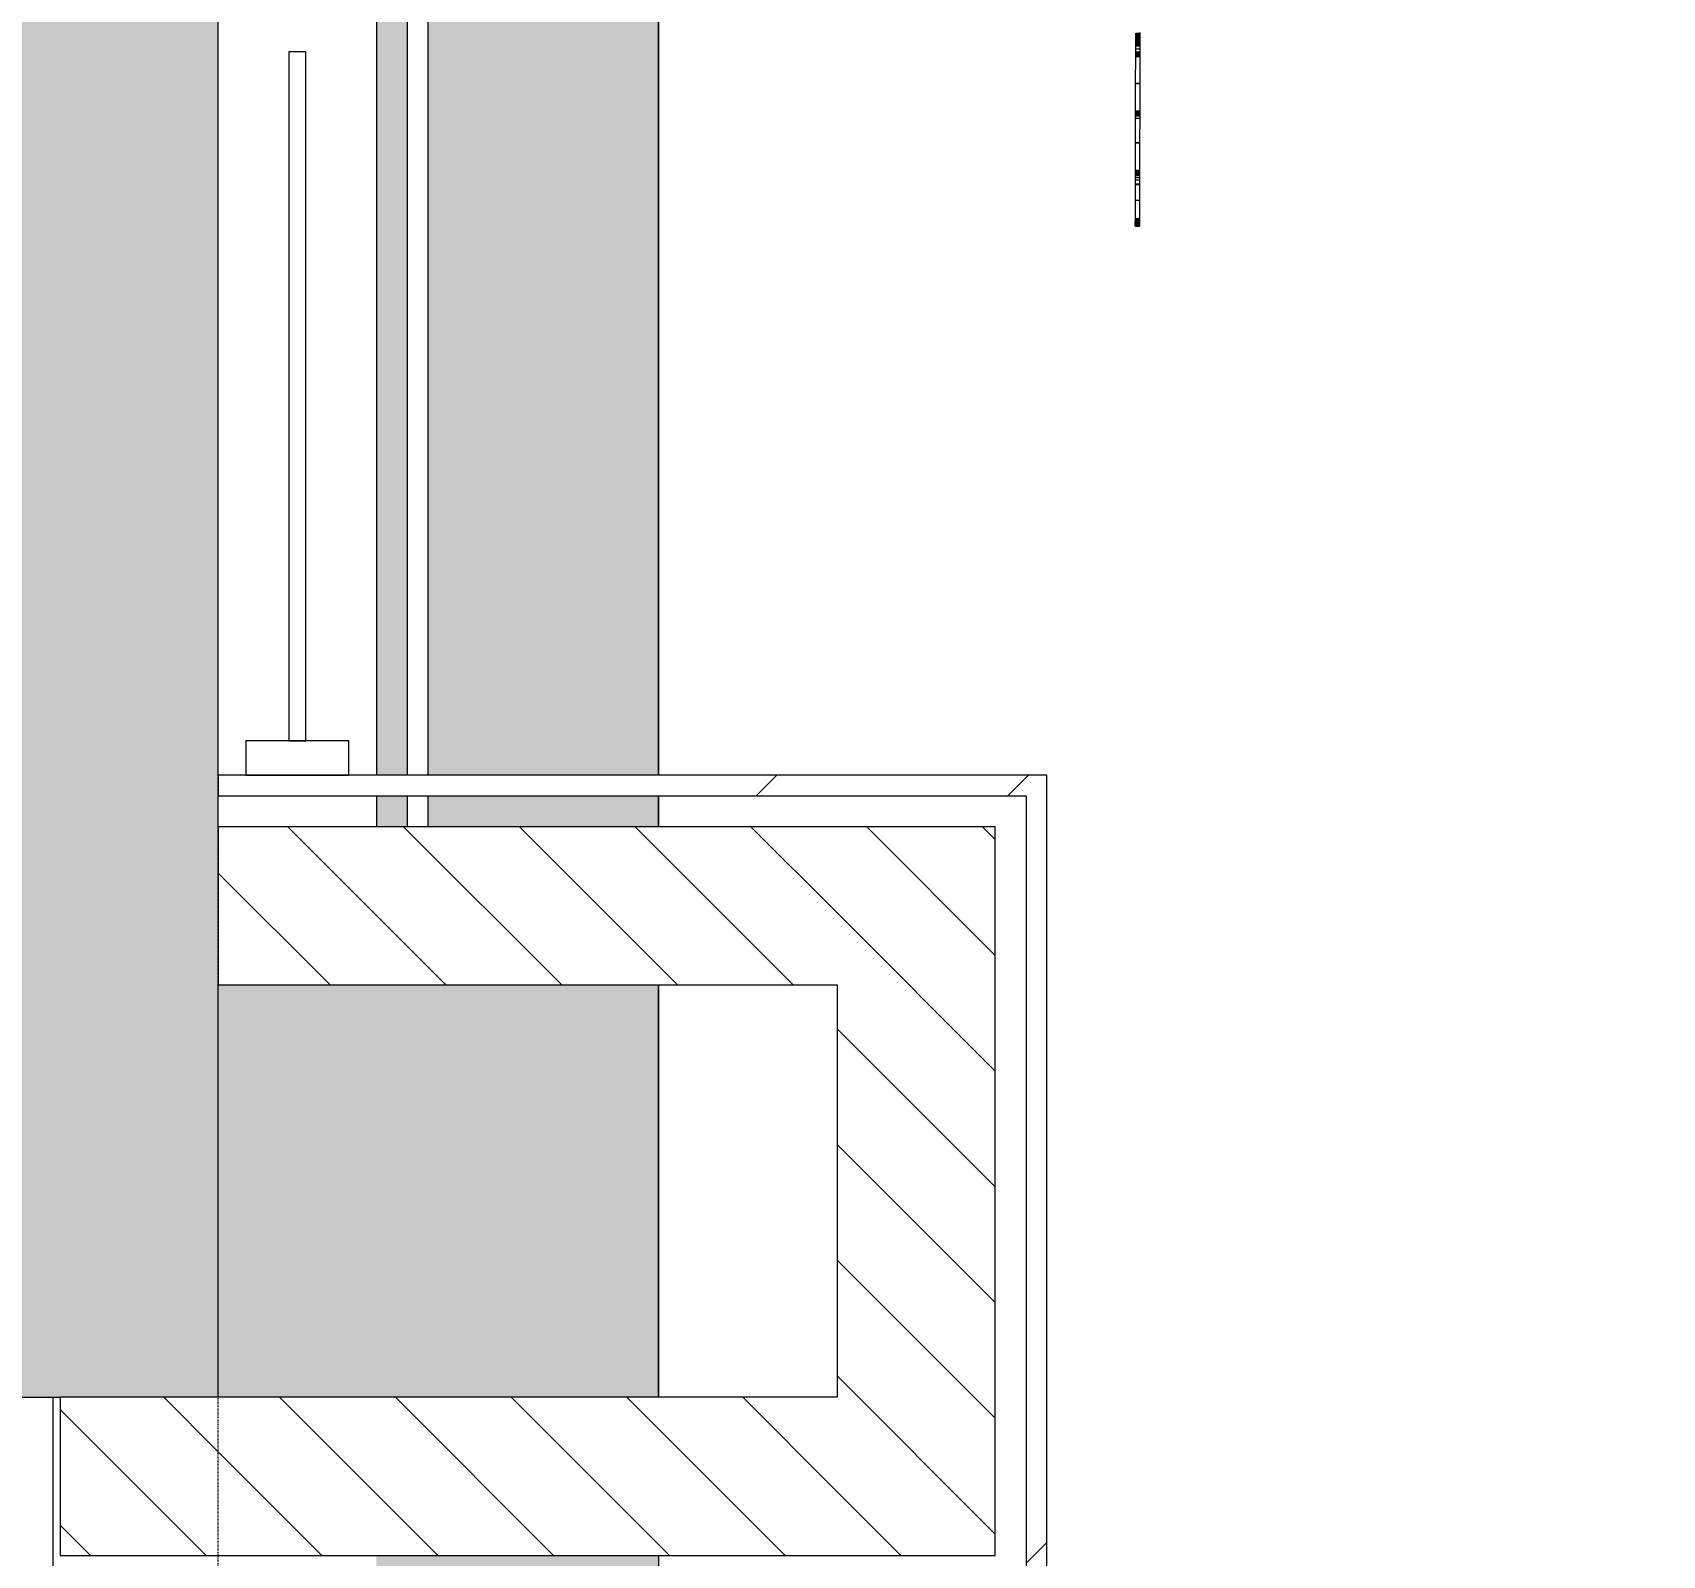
# Model space of a CAD drawing. Header units: millimetres. Extents: x -106145 to 154907, y -84585 to 152038.
# Drawn here: x 57119 to 59489, y 81205 to 83420 of the extents above; entities that cross this region are included whole.
import ezdxf

# ---------------------------------------------------------------- set-up
doc = ezdxf.new("R2010")
doc.units = ezdxf.units.MM
doc.linetypes.add('Cut Out Line _2_', pattern=[2, 1, -1])
for name, color, linetype, lineweight in [('A-ANNO-DIMS', 211, 'Continuous', 9), ('A-ANNO-DIMS-300', 211, 'Continuous', 9), ('A-DETL', 90, 'Continuous', 5), ('A-FLOR', 192, 'Continuous', 5), ('A-FLOR-PATT', 8, 'Continuous', 5), ('A-GENM', 13, 'Continuous', 5), ('A-GLAZ-CURT', 52, 'Continuous', 5), ('A-GLAZ-CWMG', 51, 'Continuous', 5), ('A-WALL', 113, 'Continuous', 5), ('A-WALL-PATT', 111, 'Continuous', 5)]:
    doc.layers.add(name, color=color, linetype=linetype, lineweight=lineweight)
doc.styles.add('RomanS', font='romans__.ttf', dxfattribs={"width": 0.8, "height": 1200})
doc.dimstyles.new('Diagonal_-_4_mm_RomanS', dxfattribs={"dimscale": 304.8, "dimtxt": 1219.023462, "dimasz": 1.476378, "dimexe": 0.984252, "dimexo": 0.0625, "dimgap": 0.19685, "dimtad": 1, "dimdec": 0, "dimzin": 0, "dimdsep": 46, "dimtxsty": 'RomanS', "dimblk1": 'OBLIQUE', "dimblk2": 'OBLIQUE', "dimsah": 1, "dimcen": 0.09, "dimdle": 2.362205, "dimazin": 0, "dimtfac": 1, "dimtdec": 4, "dimtix": 1, "dimtmove": 0, "dimatfit": 3, "dimfxl": 2.362205, "dimfxlon": 1, "dimtvp": 1, "dimtolj": 1, "dimtzin": 0, "dimarcsym": 2})
pattern_1 = [(315, (0, 0), (84.18955, 84.18955), [])]
pattern_2 = [(45, (0, 0), (-754.342, 754.342), []), (45, (0, 1143), (-754.342, 754.342), [])]

# ---------------------------------------------------------------- blocks, each defined once
blk = doc.blocks.new('Rectangular Mullion - 50 x 150mm-10192813-Site Plan')
at = {"layer": 'A-GLAZ-CWMG', "color": 53, "lineweight": 18}
for p, q in [((0, 75), (-50, 75)), ((-50, 75), (-50, -75)), ((0, -75), (0, 75)), ((-50, -75), (0, -75))]:
    blk.add_line(p, q, dxfattribs=at)
blk = doc.blocks.new('System Panel - Glazed-11367268-Site Plan')
at = {"layer": 'A-GLAZ-CURT', "color": 133, "lineweight": 9}
for p, q in [((501.25, 12.5), (-501.25, 12.5)), ((-501.25, 12.5), (-501.25, -12.5)), ((501.25, -12.5), (501.25, 12.5)), ((-501.25, -12.5), (501.25, -12.5))]:
    blk.add_line(p, q, dxfattribs=at)
blk = doc.blocks.new('MM-HOSPITAL A _ B BLOCK-2022_11_05_CENTRAL_rvt-1-Site Plan')
at = {"layer": 'A-WALL-PATT'}
for points in [[(57388.7, 81735.1), (57388.7, 89435.1), (57088.7, 89435.1), (57088.7, 81735.1)], [(57158.7, 81435.1), (57388.7, 81435.1), (57388.7, 81735.1), (51958.7, 81735.1), (51958.7, 81435.1), (55467.4, 81435.1)]]:
    blk.add_hatch(color=254, dxfattribs=at).paths.add_polyline_path(points, flags=0)
h = blk.add_hatch(dxfattribs=at)
h.set_pattern_fill('FP_20', color=41, style=0, pattern_type=2)
h.set_pattern_definition(pattern_2)
h.paths.add_polyline_path([(57567.8, 82310), (58563.7, 82310), (58563.7, 82340), (57388.7, 82340), (57388.7, 82310)], flags=0)
h = blk.add_hatch(dxfattribs=at)
h.set_pattern_fill('FP_20', color=41, style=0, pattern_type=2)
h.set_pattern_definition(pattern_2)
h.paths.add_polyline_path([(58563.7, 81130), (58593.7, 81130), (58593.7, 82340), (58563.7, 82340), (58563.7, 81970.5)], flags=0)
h = blk.add_hatch(dxfattribs=at)
h.set_pattern_fill('FP_19', color=90, style=0, pattern_type=2)
h.set_pattern_definition(pattern_1)
h.paths.add_polyline_path([(57388.7, 82035), (58288.7, 82035), (58288.7, 82265), (57388.7, 82265)], flags=0)
h = blk.add_hatch(dxfattribs=at)
h.set_pattern_fill('FP_19', color=90, style=0, pattern_type=2)
h.set_pattern_definition(pattern_1)
h.paths.add_polyline_path([(58288.7, 81205), (58518.7, 81205), (58518.7, 82265), (58288.7, 82265), (58288.7, 81435)], flags=0)
h = blk.add_hatch(dxfattribs=at)
h.set_pattern_fill('FP_19', color=90, style=0, pattern_type=2)
h.set_pattern_definition(pattern_1)
h.paths.add_polyline_path([(57388.7, 81205), (57388.7, 81435.1), (57158.7, 81435.1), (57158.7, 81205)], flags=0)
h = blk.add_hatch(dxfattribs=at)
h.set_pattern_fill('FP_19', color=90, style=0, pattern_type=2)
h.set_pattern_definition(pattern_1)
h.paths.add_polyline_path([(57388.7, 81205), (58288.7, 81205), (58288.7, 81435), (57388.7, 81435)], flags=0)
at = {"layer": 'A-FLOR', "color": 41}
blk.add_line((57148.7, 78435.1), (57148.7, 81435), dxfattribs=at)
at = {"layer": 'A-WALL', "color": 61, "lineweight": 18}
for p, q in [((57388.7, 82340), (57388.7, 88830)), ((57388.7, 82265), (57388.7, 82310)), ((57388.7, 81735.1), (57388.7, 82035)), ((57388.7, 81435.1), (57388.7, 81735.1)), ((51958.7, 81435.1), (57158.7, 81435.1)), ((57158.7, 81435.1), (57158.7, 81205)), ((57158.7, 81205), (57388.7, 81205))]:
    blk.add_line(p, q, dxfattribs=at)
at = {"layer": 'A-WALL', "color": 253}
for p, q in [((57618.7, 88830), (57618.7, 82340)), ((57663.7, 82340), (57663.7, 88830)), ((57693.7, 88830), (57693.7, 82340)), ((57618.7, 82310), (57618.7, 82265)), ((57663.7, 82265), (57663.7, 82310)), ((57693.7, 82310), (57693.7, 82265))]:
    blk.add_line(p, q, dxfattribs=at)
at = {"layer": 'A-WALL', "color": 53, "lineweight": 18}
for p, q in [((58563.7, 82340), (57388.7, 82340)), ((58593.7, 82340), (58563.7, 82340)), ((58593.7, 81130), (58593.7, 82340)), ((57388.7, 82310), (58563.7, 82310)), ((58563.7, 82310), (58563.7, 81130)), ((58288.7, 82265), (57388.7, 82265)), ((58518.7, 82265), (58288.7, 82265)), ((58518.7, 81205), (58518.7, 82265)), ((57388.7, 82035), (58288.7, 82035)), ((58288.7, 82035), (58288.7, 81435)), ((58288.7, 81435), (57388.7, 81435)), ((57388.7, 81205), (58288.7, 81205)), ((58288.7, 81205), (58518.7, 81205))]:
    blk.add_line(p, q, dxfattribs=at)
at = {"layer": 'A-WALL', "color": 41}
for p, q in [((57388.7, 82340), (57388.7, 82310)), ((57388.7, 82265), (57388.7, 82035)), ((57388.7, 81435.1), (57158.7, 81435.1))]:
    blk.add_line(p, q, dxfattribs=at)
at = {"color": 253, "lineweight": 5}
for name, p, rotation in [('System Panel - Glazed-11367268-Site Plan', (57503.7, 82891.3), 89.99999999999957), ('Rectangular Mullion - 50 x 150mm-10192813-Site Plan', (57503.7, 82340), 269.9999999999995)]:
    blk.add_blockref(name, p, dxfattribs=dict(at, rotation=rotation))
blk = doc.blocks.new('MMU_ AMBALA_PODIUM_2022_11_02_CENTRAL_rvt-1-Site Plan')
at = {"layer": 'A-FLOR-PATT', "true_color": 0xc7c8ca}
h = blk.add_hatch(color=9, dxfattribs=at)
h.paths.add_polyline_path([(88258.7, 17665.1), (88258.7, 18115.1), (88213.7, 18115.1), (88213.7, 17665.1)], flags=0)
h.paths.add_polyline_path([(88488.7, 17665.1), (88958.7, 17665.1), (88958.7, 18160.1), (88608.7, 18160.1), (88608.7, 18115.1), (88488.7, 18115.1), (88488.7, 18108.4)], flags=0)
h.paths.add_polyline_path([(88183.7, 17665.1), (88183.7, 18115.1), (85568.7, 18115.1), (85568.7, 17665.1), (88023.5, 17665.1)], flags=0)
h.paths.add_polyline_path([(83822.8, 17665.1), (85338.7, 17665.1), (85338.7, 18115.1), (79988.4, 18115.1), (79988.5, 30128.1), (79994.7, 30381.4), (80013.4, 30634.2), (80044.5, 30885.7), (80087.9, 31135.3), (80143.6, 31382.5), (80211.3, 31626.7), (80291, 31867.3), (80382.5, 32103.6), (80485.4, 32335.2), (80599.6, 32561.4), (80724.8, 32781.7), (80860.7, 32995.6), (81006.9, 33202.6), (81163.1, 33402.1), (81329, 33593.7), (81762.9, 34043.2), (82012.9, 34317.7), (82253.9, 34600.2), (82485.7, 34890.4), (82707.8, 35187.9), (82920.3, 35492.5), (83163.6, 35871.4), (83314.9, 36121.5), (83496.8, 36445.3), (83668, 36774.8), (83828.5, 37109.7), (83978, 37449.6), (84116.4, 37794.2), (84243.6, 38143.1), (84359.3, 38495.9), (84463.6, 38852.3), (84556.3, 39211.9), (84637.3, 39574.3), (84706.4, 39939.1), (84763.7, 40306), (84763.7, 58958.1), (84722.1, 59335.2), (84668, 59710.6), (84601.4, 60084.1), (84522.5, 60455.1), (84431.4, 60823.4), (84328.2, 61188.4), (84212.9, 61549.8), (84085.6, 61907.2), (83946.7, 62260.1), (83795.8, 62608.8), (83634, 62951.3), (83460.7, 63288.7), (83276.3, 63620.2), (83081, 63945.4), (82875.1, 64264), (82658.7, 64575.5), (82432.1, 64879.8), (82342.7, 64991.9), (81969.5, 64740.2), (81980.5, 64726.8), (82206.9, 64431.3), (82423.2, 64128.3), (82629.2, 63818.1), (82824.5, 63501.2), (83009, 63177.8), (83182.4, 62848.4), (83344.6, 62513.3), (83495.4, 62172.9), (83634.6, 61827.6), (83762, 61477.8), (83877.4, 61123.8), (83980.9, 60766.2), (84072.1, 60405.2), (84151.2, 60041.4), (84217.8, 59675.2), (84272, 59306.8), (84313.7, 58936.9), (84313.7, 40337.6), (84254.7, 39968.4), (84173.5, 39559.3), (84099.2, 39237.1), (84002.9, 38875.8), (83894.4, 38518), (83773.8, 38164.1), (83641.2, 37814.5), (83496.8, 37469.6), (83340.8, 37129.8), (83173.3, 36795.5), (82994.6, 36467.1), (82772.6, 36094.4), (82604.1, 35829.5), (82392.9, 35521), (82171.3, 35219.9), (81939.6, 34926.4), (81698, 34641), (81446.9, 34364), (81007.1, 33908.5), (80836.5, 33713.1), (80672.2, 33506.1), (80523.3, 33299.8), (80381.4, 33082.8), (80249.7, 32859.3), (80128.5, 32630.1), (80018, 32395.4), (79918.5, 32155.9), (79830.2, 31912.1), (79753.3, 31664.4), (79688, 31413.4), (79634.3, 31159.7), (79592.5, 30903.7), (79562.5, 30646.1), (79543.4, 30339.5), (79538.5, 30128.1), (79538.5, 17665.1), (82772.6, 17665.1)], flags=0)
h.paths.add_polyline_path([(57618.7, 17815.1), (58288.7, 17815.1), (58288.7, 18035), (57578.7, 18035), (57578.7, 17935.1), (57618.7, 17935.1), (57618.7, 17855.1)], flags=0)
h.paths.add_polyline_path([(62818.8, 17815.1), (67026.4, 17815.1), (67026.4, 31353.6), (66971.5, 31596.3), (66905.9, 31836.3), (66829.7, 32073.1), (66743, 32306.3), (66646, 32535.4), (66539, 32760), (66422.1, 32979.6), (66295.6, 33193.8), (66159.7, 33402.2), (65969.4, 33661.8), (65860.7, 33799.8), (65661.5, 34027.4), (65271.1, 34438.8), (65023.8, 34716.7), (64786, 35002.8), (64558.1, 35296.8), (64340.2, 35598.4), (64132.6, 35907.1), (63935.6, 36222.7), (63749.3, 36544.8), (63574.1, 36873), (63410.1, 37206.9), (63257.4, 37546.2), (63116.3, 37890.4), (62987, 38239.2), (62869.5, 38592.2), (62764, 38949), (62670.6, 39309.1), (62589.5, 39672.2), (62520.7, 40037.8), (62455.3, 40481.3), (62420.3, 40775), (62388.9, 41145.7), (62370, 41517.3), (62363.7, 41889.2), (62363.7, 51516), (61913.7, 51212.5), (61913.7, 41889.2), (61919.8, 41518.2), (61937.8, 41147.5), (61967.8, 40777.6), (62009.9, 40408.9), (62063.8, 40041.7), (62129.6, 39676.4), (62207.2, 39313.5), (62296.6, 38953.3), (62397.5, 38596.2), (62510, 38242.5), (62633.9, 37892.7), (62769, 37547.1), (62915.3, 37206), (63072.6, 36869.8), (63240.7, 36538.9), (63419.4, 36213.7), (63623.2, 35871.4), (63807.9, 35581.4), (64017.4, 35275), (64236.6, 34975.6), (64465.5, 34683.4), (64703.7, 34398.8), (64951, 34122.1), (65374.3, 33675.6), (65532.9, 33489.9), (65682.5, 33296.9), (65822.8, 33097.1), (65969.4, 32862.6), (66074.1, 32678.6), (66184.6, 32460.8), (66306.2, 32183.5), (66374.1, 32010.9), (66452.7, 31779.7), (66520.1, 31545), (66576.4, 31307.4), (66576.4, 18265.1), (58824, 18265.1), (58821.2, 18102.4), (58815.2, 18102.5), (58817.3, 18265.1), (58593.7, 18265), (58593.7, 17815.1), (61108.7, 17815.1), (61108.7, 18150.1), (61338.7, 18150.1), (61341.6, 17815.1), (61768.6, 17815.1)], flags=0)
h.paths.add_polyline_path([(58518.7, 17815.1), (58563.7, 17815.1), (58563.7, 18265.1), (58028.7, 18265.1), (58028.1, 18310), (57693.7, 18310), (57693.7, 18265), (58518.7, 18265), (58518.7, 18035)], flags=0)
h.paths.add_polyline_path([(58819.2, 17989.7), (58813.2, 17989.8), (58815.3, 18029.5), (58819.9, 18029.4)], flags=0)
h.paths.add_polyline_path([(58819.9, 18029.7), (58813.9, 18029.8), (58815.3, 18068.8), (58820.6, 18068.7)], flags=0)
h.paths.add_polyline_path([(57663.7, 18265), (57663.7, 18310), (57578.7, 18310), (57578.7, 18265)], flags=0)
h.paths.add_polyline_path([(58028.7, 18340), (58028.7, 25315), (57693.7, 25315), (57693.7, 18340), (58027.7, 18340)], flags=0)
h.paths.add_polyline_path([(57663.7, 18340), (57663.7, 25315), (57578.7, 25315), (57578.7, 18340)], flags=0)
h.paths.add_polyline_path([(88608.7, 18390.1), (89058.7, 18390.1), (89058.7, 18435.1), (88608.7, 18435.1)], flags=0)
h.paths.add_polyline_path([(88608.7, 18465.1), (89058.7, 18465.1), (89058.7, 25195.1), (88608.7, 25195.1), (88608.7, 19275.7)], flags=0)
h.paths.add_polyline_path([(89011.2, 25225.1), (89058.7, 25225.1), (89058.7, 25270.1), (88608.7, 25270.1), (88608.7, 25225.1)], flags=0)
h.paths.add_polyline_path([(57693.7, 25345), (58028.7, 25345), (58028.7, 25390), (57693.7, 25390)], flags=0)
h.paths.add_polyline_path([(57663.7, 25345), (57663.7, 25390), (57578.7, 25390), (57578.7, 25345), (57643.7, 25345)], flags=0)
h.paths.add_polyline_path([(89009.5, 25500.1), (89058.7, 25500.1), (89058.7, 26090.1), (88608.7, 26090.1), (88608.7, 25500.1)], flags=0)
h.paths.add_polyline_path([(58028.7, 25620), (58028.7, 26215), (57578.7, 26215), (57578.7, 25620), (57925.6, 25620)], flags=0)
h.paths.add_polyline_path([(89058.7, 26320.1), (89058.7, 26365.1), (88608.7, 26365.1), (88608.7, 26320.1), (89004.4, 26320.1)], flags=0)
h.paths.add_polyline_path([(89058.7, 26395.1), (89058.7, 31695.1), (88608.7, 31695.1), (88608.7, 26395.1), (89003.9, 26395.1)], flags=0)
h.paths.add_polyline_path([(58028.7, 26450), (58028.7, 26495), (57643.7, 26495), (57643.7, 26450), (57913.9, 26450)], flags=0)
h.paths.add_polyline_path([(57643.7, 26525), (58028.7, 26525), (58028.7, 33130), (57643.7, 33130), (57643.7, 26651.6)], flags=0)
h.paths.add_polyline_path([(89058.7, 31725.1), (89058.7, 31770.1), (88608.7, 31770.1), (88608.7, 31725.1), (88970.4, 31725.1)], flags=0)
h.paths.add_polyline_path([(88608.7, 32000.1), (89058.7, 32000.1), (89058.7, 32590.1), (88608.7, 32590.1)], flags=0)
h.paths.add_polyline_path([(89058.7, 32820.1), (89058.7, 32865.1), (88608.7, 32865.1), (88608.7, 32820.1), (88963.5, 32820.1)], flags=0)
h.paths.add_polyline_path([(88608.7, 32895.1), (89058.7, 32895.1), (89058.7, 38195.1), (88608.7, 38195.1), (88608.7, 34027.4)], flags=0)
h.paths.add_polyline_path([(58028.7, 33160), (58028.7, 33205), (57643.7, 33205), (57643.7, 33160), (57819.8, 33160)], flags=0)
h.paths.add_polyline_path([(57815.9, 33435), (58028.7, 33435), (58028.7, 34035), (57578.7, 34035), (57578.7, 33435), (57643.7, 33435)], flags=0)
h.paths.add_polyline_path([(57804.3, 34265), (58028.7, 34265), (58028.7, 41130), (57618.7, 41130), (57618.7, 34265)], flags=0)
h.paths.add_polyline_path([(88608.7, 38225.1), (89058.7, 38225.1), (89058.7, 38270.1), (88608.7, 38270.1)], flags=0)
h.paths.add_polyline_path([(88608.7, 38500.1), (89058.7, 38500.1), (89058.7, 39090.1), (88608.7, 39090.1)], flags=0)
h.paths.add_polyline_path([(88922.7, 39320.1), (89058.7, 39320.1), (89058.7, 39365.1), (88608.7, 39365.1), (88608.7, 39320.1)], flags=0)
h.paths.add_polyline_path([(88922.2, 39395.1), (89058.7, 39395.1), (89058.7, 44695.1), (88608.7, 44695.1), (88608.7, 39395.1)], flags=0)
h.paths.add_polyline_path([(58028.7, 41160), (58028.7, 41205), (57618.7, 41205), (57618.7, 41160), (57707.5, 41160)], flags=0)
h.paths.add_polyline_path([(57578.7, 41435), (58028.7, 41435), (58028.7, 42035), (57578.7, 42035)], flags=0)
h.paths.add_polyline_path([(57692, 42265), (58028.7, 42265), (58028.7, 42310), (57643.7, 42310), (57643.7, 42265)], flags=0)
h.paths.add_polyline_path([(58028.7, 42340), (58028.7, 48592), (57643.7, 48332.3), (57643.7, 42340), (57691, 42340)], flags=0)
h.paths.add_polyline_path([(88608.7, 44725.1), (89058.7, 44725.1), (89058.7, 44770.1), (88608.7, 44770.1)], flags=0)
h.paths.add_polyline_path([(88608.7, 45000.1), (89058.7, 45000.1), (89058.7, 45590.1), (88608.7, 45590.1), (88608.7, 45091.2)], flags=0)
h.paths.add_polyline_path([(88608.7, 45820.1), (89058.7, 45820.1), (89058.7, 45865.1), (88608.7, 45865.1)], flags=0)
h.paths.add_polyline_path([(88881.4, 45895.1), (89058.7, 45895.1), (89058.7, 48920.1), (88608.7, 48920.1), (88608.7, 45895.1)], flags=0)
h.paths.add_polyline_path([(89058.7, 48950.1), (89058.7, 48995.1), (88608.7, 48995.1), (88608.7, 48950.1), (88862.2, 48950.1)], flags=0)
h.paths.add_polyline_path([(88608.7, 49225.1), (89058.7, 49225.1), (89058.7, 55980.1), (88608.7, 55980.1), (88608.7, 52467.1)], flags=0)
h.paths.add_polyline_path([(57388.7, 52503), (57491.2, 52572.1), (57491.2, 52601.7), (57428.7, 52601.7), (57428.7, 52651.7), (57491.2, 52651.7), (57491.2, 53768.3), (57428.7, 53768.3), (57428.7, 53818.3), (57491.2, 53818.3), (57491.2, 54935), (57428.7, 54935), (57428.7, 54985), (57491.2, 54985), (57491.2, 56025), (57428.7, 56025), (57428.7, 56075), (57491.2, 56075), (57491.2, 57150), (57516.2, 57150), (57516.2, 56075), (57578.7, 56075), (57578.7, 56025), (57516.2, 56025), (57516.2, 54985), (57578.7, 54985), (57578.7, 54935), (57516.2, 54935), (57516.2, 53818.3), (57578.7, 53818.3), (57578.7, 53768.3), (57516.2, 53768.3), (57516.2, 52651.7), (57578.7, 52651.7), (57578.7, 52631), (57633.7, 52668.1), (57633.7, 55925), (57663.7, 55925), (57663.7, 52688.4), (58028.7, 52934.4), (58028.7, 57275), (57388.7, 57275), (57388.7, 53070)], flags=0)
h.paths.add_polyline_path([(57516.2, 52588.9), (57535.2, 52601.7), (57516.2, 52601.7)], flags=0)
h.paths.add_polyline_path([(61913.7, 55553.7), (62363.7, 55857), (62365.6, 57998.9), (62370, 58261.5), (62388.9, 58633.3), (62420.4, 59004.3), (62464.4, 59374), (62539.9, 59842.9), (62589.8, 60107.8), (62671, 60471.1), (62764.5, 60831.5), (62870.2, 61188.5), (62987.8, 61541.7), (63117.4, 61890.8), (63258.7, 62235.2), (63428.3, 62608.8), (63575.8, 62908.8), (63751.2, 63237.1), (63937.7, 63559.4), (64135, 63875.1), (64342.8, 64184), (64561, 64485.6), (64789.3, 64779.7), (65027.4, 65066), (65304.4, 65374.8), (65531.9, 65613.4), (65797.8, 65874), (66072.3, 66125.5), (66355.2, 66367.5), (66646.1, 66599.8), (67019.6, 66874), (67250.7, 67034.3), (67563.7, 67235.9), (67883.3, 67426.8), (68209.2, 67606.8), (68541, 67775.7), (68878.3, 67933.2), (69220.8, 68079.2), (69568, 68213.6), (69919.5, 68336.1), (70275, 68446.7), (70634.1, 68545.2), (70996.2, 68631.5), (71361.1, 68705.4), (71728.3, 68767), (72097.3, 68816.1), (72467.8, 68852.7), (72839.3, 68876.8), (73211.5, 68888.2), (73583.8, 68887.1), (73955.8, 68873.3), (74371, 68842.4), (74697.4, 68808.1), (75066.2, 68756.7), (75432.9, 68692.9), (75797.4, 68616.7), (76159, 68528.2), (76517.4, 68427.5), (76872.2, 68314.7), (77223, 68190), (77569.4, 68053.5), (77910.9, 67905.4), (78247.3, 67745.8), (78578, 67574.9), (78902.8, 67392.9), (79203.9, 67210.5), (79610.1, 67484.3), (79344.9, 67652.9), (79018.1, 67845.7), (78685.2, 68027.5), (78346.5, 68198.2), (78002.2, 68357.6), (77652.9, 68505.5), (77298.9, 68641.8), (76940.6, 68766.2), (76578.3, 68878.8), (76212.5, 68979.2), (75843.6, 69067.5), (75471.9, 69143.5), (75098, 69207.2), (74722.1, 69258.4), (74344.8, 69297.2), (73966.3, 69323.4), (73587.2, 69337.1), (73207.9, 69338.2), (72828.7, 69326.8), (72450.1, 69302.8), (72072.6, 69266.2), (71696.4, 69217.2), (71322.1, 69155.8), (70867.5, 69062.7), (70580.6, 68995.8), (70170.2, 68884.2), (69851.2, 68787.2), (69492.2, 68664.9), (69120, 68523.5), (68787.2, 68384.8), (68442, 68227.5), (68069.8, 68041.3), (67768.3, 67878.9), (67440.4, 67688.1), (67119.1, 67486.5), (66727.8, 67218.8), (66497.3, 67051.9), (66197.6, 66819.4), (65905.7, 66577.2), (65622, 66325.3), (65346.8, 66064.3), (65080.4, 65794.2), (64823.1, 65515.5), (64575.1, 65228.4), (64336.8, 64933.2), (64108.5, 64630.3), (63869, 64287.7), (63682.4, 64002.7), (63485.2, 63678.7), (63298.9, 63348.2), (63123.6, 63011.8), (62932.7, 62608.8), (62806.8, 62322.6), (62665.8, 61970.4), (62536.5, 61613.8), (62419, 61253.1), (62313.6, 60888.7), (62220.3, 60521), (62139.2, 60150.4), (62070.5, 59777.4), (62014.2, 59402.2), (61961.6, 58920.9), (61938.9, 58647.4), (61920, 58268.5), (61913.7, 57889.3), (61913.7, 56155)], flags=0)
h.paths.add_polyline_path([(88816.6, 56210.1), (89058.7, 56210.1), (89058.7, 56255.1), (88608.7, 56255.1), (88608.7, 56210.1)], flags=0)
h.paths.add_polyline_path([(88816.1, 56285.1), (89058.7, 56285.1), (89058.7, 60860.1), (88608.7, 60860.1), (88608.7, 56285.1)], flags=0)
h.paths.add_polyline_path([(57388.7, 57505), (58028.7, 57505), (58028.7, 58105), (57388.7, 58105), (57388.7, 57505.1)], flags=0)
h.paths.add_polyline_path([(57668.7, 58335), (58028.7, 58335), (58028.7, 58380), (57668.7, 58380), (57672, 58410), (58028.7, 58410), (58028.7, 65130), (57668.7, 65130), (57668.7, 65160), (58028.7, 65160), (58028.7, 65205), (57618.7, 65205), (57618.7, 58335)], flags=0)
h.paths.add_polyline_path([(88787.2, 60890.1), (89058.7, 60890.1), (89058.7, 60935.1), (88608.7, 60935.1), (88608.7, 60890.1)], flags=0)
h.paths.add_polyline_path([(88785.4, 61165.1), (89058.7, 61165.1), (89058.7, 61755.1), (88608.7, 61755.1), (88608.7, 61165.1)], flags=0)
h.paths.add_polyline_path([(89058.7, 61985.1), (89058.7, 62030.1), (88608.7, 62030.1), (88608.7, 61985.1), (88780.3, 61985.1)], flags=0)
h.paths.add_polyline_path([(88779.8, 62060.1), (89058.7, 62060.1), (89058.7, 67505.1), (88608.7, 67505.1), (88608.7, 62060.1)], flags=0)
h.paths.add_polyline_path([(57388.9, 65435), (58028.7, 65435), (58028.7, 66035), (57388.7, 66035), (57388.7, 65435)], flags=0)
h.paths.add_polyline_path([(57388.7, 66265), (57388.9, 66265), (57388.7, 67218.8)], flags=0)
h.paths.add_polyline_path([(57762.8, 66265), (58028.7, 66265), (58028.7, 66310), (57693.9, 66310), (57693.9, 66265)], flags=0)
h.paths.add_polyline_path([(57618.9, 66265), (57663.9, 66265), (57663.9, 73130), (57618.9, 73130), (57618.9, 70906.7)], flags=0)
h.paths.add_polyline_path([(58028.7, 66340), (58028.7, 73130), (57693.9, 73130), (57693.9, 66340), (57763.6, 66340)], flags=0)
h.paths.add_polyline_path([(89058.7, 67535.1), (89058.7, 67580.1), (88608.7, 67580.1), (88608.7, 67535.1), (88745.4, 67535.1)], flags=0)
h.paths.add_polyline_path([(88608.7, 67810.1), (89058.7, 67810.1), (89058.7, 68400.1), (88608.7, 68400.1)], flags=0)
h.paths.add_polyline_path([(88738.5, 68630.1), (89058.7, 68630.1), (89058.7, 68675.1), (88608.7, 68675.1), (88608.7, 68630.1)], flags=0)
h.paths.add_polyline_path([(88608.7, 68705.1), (89058.7, 68705.1), (89058.7, 69522), (88608.7, 69218.5)], flags=0)
h.paths.add_polyline_path([(58028.7, 73160), (58028.7, 73205), (57693.9, 73205), (57693.9, 73160), (57842.4, 73160)], flags=0)
h.paths.add_polyline_path([(57618.9, 73160), (57663.9, 73160), (57663.9, 73205), (57618.9, 73205)], flags=0)
h.paths.add_polyline_path([(57845.6, 73435), (58028.7, 73435), (58028.7, 74035), (57388.7, 74035), (57388.9, 73435), (57768.3, 73435)], flags=0)
h.paths.add_polyline_path([(88608.7, 73551.1), (89058.7, 73854.5), (89058.7, 74350.1), (88608.7, 74350.1), (88608.7, 74077)], flags=0)
h.paths.add_polyline_path([(57781.9, 74265), (58028.7, 74265), (58028.7, 74310), (57668.7, 74310), (57668.7, 74340), (58028.7, 74340), (58028.7, 81130), (57668.7, 81130), (57668.7, 81160), (58028.7, 81160), (58028.7, 81205), (57618.7, 81205), (57618.9, 74265), (57668.7, 74265)], flags=0)
h.paths.add_polyline_path([(88702.4, 74380.1), (89058.7, 74380.1), (89058.7, 74425.1), (88608.7, 74425.1), (88608.7, 74380.1)], flags=0)
h.paths.add_polyline_path([(89058.7, 74655.1), (89058.7, 79500.1), (88608.7, 79500.1), (88608.7, 74655.1), (88700.7, 74655.1)], flags=0)
h.paths.add_polyline_path([(89058.7, 79730.1), (89058.7, 79775.1), (88608.7, 79775.1), (88608.7, 79730.1), (88668.8, 79730.1)], flags=0)
h.paths.add_polyline_path([(88608.7, 79805.1), (89058.7, 79805.1), (89058.7, 83105.1), (88608.7, 83105.1), (88608.7, 81970.5)], flags=0)
h.paths.add_polyline_path([(58028.7, 81435), (58028.7, 82035), (57388.7, 82035), (57388.7, 81435), (57938, 81435)], flags=0)
h.paths.add_polyline_path([(57947.6, 82265), (58028.7, 82265), (58028.7, 82310), (57693.7, 82310), (57693.7, 82265), (57913.4, 82265)], flags=0)
h.paths.add_polyline_path([(57618.7, 82265), (57663.7, 82265), (57663.7, 82310), (57618.7, 82310)], flags=0)
h.paths.add_polyline_path([(58028.7, 82340), (58028.7, 88830), (57693.7, 88830), (57693.7, 82340), (57948.5, 82340)], flags=0)
h.paths.add_polyline_path([(57618.7, 82340), (57663.7, 82340), (57663.7, 88830), (57618.7, 88830), (57618.7, 83814.4)], flags=0)
h.paths.add_polyline_path([(88647.4, 83135.1), (89058.7, 83135.1), (89058.7, 83180.1), (88608.7, 83180.1), (88608.7, 83135.1)], flags=0)
h.paths.add_polyline_path([(88645.7, 83410.1), (89058.7, 83410.1), (89058.7, 84000.1), (88608.7, 84000.1), (88608.7, 83410.1)], flags=0)
h.paths.add_polyline_path([(88640.5, 84230.1), (89058.7, 84230.1), (89058.7, 84275.1), (88608.7, 84275.1), (88608.7, 84230.1)], flags=0)
h.paths.add_polyline_path([(88640, 84305.1), (89058.7, 84305.1), (89058.7, 85505.1), (88608.7, 85505.1), (88608.7, 84305.1)], flags=0)
h.paths.add_polyline_path([(89058.7, 85735.1), (89058.7, 89735), (88438.7, 89735), (88438.7, 89505), (58593.7, 89505), (58593.7, 89285), (88608.7, 89285), (88608.7, 85735.1), (88631.1, 85735.1)], flags=0)
h.paths.add_polyline_path([(58021.8, 88860), (58028.7, 88860), (58028.7, 88905), (57693.7, 88905), (57693.7, 88860)], flags=0)
h.paths.add_polyline_path([(57663.7, 88860), (57663.7, 88905), (57618.7, 88905), (57618.7, 88860)], flags=0)
h.paths.add_polyline_path([(57618.7, 89135), (58028.7, 89135), (58028.7, 89285), (58288.7, 89285), (58288.7, 89505), (58088.7, 89505), (58088.7, 89735), (57388.7, 89735), (57388.7, 89135), (57567.8, 89135)], flags=0)
h.paths.add_polyline_path([(58518.7, 89285), (58563.7, 89285), (58563.7, 89505), (58518.7, 89505), (58518.7, 89292.1)], flags=0)
at = {"layer": 'A-FLOR', "color": 253}
for p, q in [((58028.7, 82340), (58028.7, 88830)), ((58028.7, 88830), (58028.7, 82340)), ((58028.7, 82265), (58028.7, 82310)), ((58028.7, 82310), (58028.7, 82265)), ((58028.7, 81435), (58028.7, 82035)), ((58028.7, 82035), (58028.7, 81435)), ((58028.7, 81205), (58028.7, 81160))]:
    blk.add_line(p, q, dxfattribs=at)
blk = doc.blocks.new('DIMBLOCK33-Site Plan')
at = {"layer": 'A-ANNO-DIMS-300', "transparency": 16777216}
for p, q in [((-65454.8, 47705.6), (79277.8, 131267)), ((79014.3, 130283.5), (78504.3, 131166.8)), ((78654.3, 130907), (79014.3, 130283.5)), ((-64471.3, 47442.1), (-64981.3, 48325.4)), ((-64831.3, 48065.6), (-64471.3, 47442.1))]:
    blk.add_line(p, q, dxfattribs=at)
at = {"layer": 'A-ANNO-DIMS-300', "lineweight": 35, "transparency": 16777216}
for p, q in [((78654.3, 130907), (78736.6, 131214.4)), ((78654.3, 130907), (78571.9, 130599.7)), ((-64831.3, 48065.6), (-64748.9, 48373)), ((-64831.3, 48065.6), (-64913.6, 47758.3))]:
    blk.add_line(p, q, dxfattribs=at)
at = {"layer": 'A-ANNO-DIMS-300', "color": 0, "transparency": 16777216, "insert": (3725.2, 89578.4), "char_height": 1200, "width": 6511.945, "attachment_point": 1, "rotation": 30, "line_spacing_factor": 0.983083, "style": 'RomanS'}
blk.add_mtext('165683', dxfattribs=at)
blk = doc.blocks.new('_Oblique')
at = {"color": 0, "linetype": 'ByBlock', "lineweight": -2}
blk.add_line((-0.5, -0.5), (0.5, 0.5), dxfattribs=at)

msp = doc.modelspace()

# ---------------------------------------------------------------- block references
at = {"lineweight": 5}
msp.add_blockref('MM-HOSPITAL A _ B BLOCK-2022_11_05_CENTRAL_rvt-1-Site Plan', (0, 0), dxfattribs=at)

# ---------------------------------------------------------------- next in the draw order: block references
msp.add_blockref('MMU_ AMBALA_PODIUM_2022_11_02_CENTRAL_rvt-1-Site Plan', (0, 0), dxfattribs=at)

# ---------------------------------------------------------------- next in the draw order: linework, layer by layer
at = {"layer": 'A-DETL', "linetype": 'Cut Out Line _2_'}
msp.add_line((57388.75, 52502.95), (57388.75, 89505), dxfattribs=at)
at = {"layer": 'A-GENM'}
for p, q in [((58722.87, 83392.44), (58722.89, 83401.27)), ((58722.89, 83403.19), (58722.91, 83409.74)), ((58722.89, 83403.19), (58722.91, 83409.74)), ((58722.89, 83409.46), (58728.89, 83409.45)), ((58722.89, 83402.57), (58722.91, 83408.73)), ((58722.89, 83401.27), (58722.9, 83407.76)), ((58722.89, 83403.33), (58722.9, 83404.84)), ((58722.89, 83403.33), (58722.9, 83404.43)), ((58722.89, 83403.33), (58728.89, 83403.32)), ((58722.89, 83403.33), (58728.89, 83403.32)), ((58722.89, 83403.19), (58728.89, 83403.18)), ((58722.89, 83402.57), (58728.89, 83402.55)), ((58722.89, 83401.09), (58722.89, 83402.31)), ((58722.89, 83402.31), (58728.89, 83402.3)), ((58722.89, 83400.84), (58722.89, 83402.15)), ((58722.89, 83402.15), (58728.89, 83402.14)), ((58722.89, 83401.78), (58728.89, 83401.76)), ((58722.89, 83401.27), (58728.89, 83401.26)), ((58722.9, 83405.46), (58722.91, 83412.67)), ((58722.9, 83407.76), (58722.91, 83412.23)), ((58722.9, 83405.64), (58722.91, 83411.44)), ((58722.9, 83407.35), (58722.91, 83409.98)), ((58722.9, 83404.84), (58722.91, 83409.74)), ((58722.9, 83407.23), (58722.91, 83409.34)), ((58722.9, 83408.44), (58728.9, 83408.43)), ((58722.9, 83407.76), (58728.9, 83407.75)), ((58722.9, 83404.43), (58722.9, 83407.57)), ((58722.9, 83406.4), (58722.9, 83407.35)), ((58722.9, 83407.35), (58728.9, 83407.33)), ((58722.9, 83405.66), (58722.9, 83407.23)), ((58722.9, 83407.23), (58728.9, 83407.22)), ((58722.9, 83407.18), (58728.9, 83407.17)), ((58722.9, 83407.09), (58728.9, 83407.08)), ((58722.9, 83406.87), (58728.9, 83406.86)), ((58722.9, 83406.4), (58728.9, 83406.39)), ((58722.9, 83406.29), (58728.9, 83406.27)), ((58722.9, 83405.76), (58728.9, 83405.75)), ((58722.9, 83404.68), (58722.9, 83405.66)), ((58722.9, 83405.66), (58728.9, 83405.64)), ((58722.9, 83405.64), (58728.9, 83405.62)), ((58722.9, 83405.64), (58728.9, 83405.62)), ((58722.9, 83405.46), (58728.9, 83405.44)), ((58722.9, 83405.34), (58728.9, 83405.33)), ((58722.9, 83405.04), (58728.9, 83405.03)), ((58722.9, 83404.84), (58728.9, 83404.83)), ((58722.9, 83404.35), (58722.9, 83404.68)), ((58722.9, 83404.68), (58728.9, 83404.67)), ((58722.9, 83404.43), (58728.9, 83404.41)), ((58722.9, 83404.35), (58728.9, 83404.34)), ((58722.9, 83404.35), (58728.9, 83404.34)), ((58722.91, 83412.67), (58722.93, 83419.58)), ((58722.91, 83411.44), (58722.92, 83414.84)), ((58722.91, 83412.23), (58722.92, 83414.75)), ((58722.91, 83412.67), (58728.91, 83412.66)), ((58722.91, 83412.23), (58728.91, 83412.22)), ((58722.91, 83411.44), (58728.91, 83411.42)), ((58722.91, 83410.53), (58728.91, 83410.51)), ((58722.91, 83409.74), (58728.91, 83409.72)), ((58722.91, 83409.46), (58728.91, 83409.45)), ((58722.92, 83417.06), (58722.93, 83419.58)), ((58722.92, 83415.56), (58722.93, 83419.58)), ((58722.92, 83417.06), (58728.92, 83417.05)), ((58722.92, 83414.84), (58722.92, 83415.83)), ((58728.92, 83415.81), (58722.92, 83415.83)), ((58722.92, 83414.75), (58722.92, 83415.59)), ((58722.92, 83415.59), (58728.92, 83415.58)), ((58722.92, 83415.56), (58728.92, 83415.55)), ((58722.92, 83414.84), (58728.92, 83414.83)), ((58722.92, 83414.75), (58728.92, 83414.73)), ((58722.93, 83419.58), (58728.93, 83419.56)), ((58722.93, 83418.77), (58728.93, 83418.75)), ((58722.96, 83402.42), (58722.98, 83407.42)), ((58722.96, 83402.42), (58728.96, 83402.41)), ((58722.98, 83407.42), (58728.98, 83407.41)), ((58722.98, 83407.42), (58728.98, 83407.41)), ((58728.89, 83401.26), (58728.87, 83392.42)), ((58728.9, 83407.75), (58728.89, 83401.26)), ((58728.9, 83407.41), (58728.89, 83402.55)), ((58728.9, 83407.41), (58728.89, 83403.18)), ((58728.9, 83407.41), (58728.89, 83403.18)), ((58728.9, 83404.83), (58728.89, 83403.32)), ((58728.9, 83404.41), (58728.89, 83403.32)), ((58728.89, 83402.3), (58728.89, 83401.08)), ((58728.89, 83402.14), (58728.89, 83400.83)), ((58728.91, 83412.66), (58728.9, 83405.44)), ((58728.91, 83412.22), (58728.9, 83407.75)), ((58728.91, 83411.42), (58728.9, 83405.62)), ((58728.91, 83409.72), (58728.9, 83404.83)), ((58728.9, 83407.56), (58728.9, 83404.41)), ((58728.9, 83407.33), (58728.9, 83406.39)), ((58728.9, 83407.22), (58728.9, 83405.64)), ((58728.9, 83405.64), (58728.9, 83404.67)), ((58728.9, 83404.67), (58728.9, 83404.34)), ((58728.93, 83419.56), (58728.91, 83412.66)), ((58728.92, 83414.83), (58728.91, 83411.42)), ((58728.92, 83414.73), (58728.91, 83412.22)), ((58728.93, 83419.56), (58728.92, 83417.05)), ((58728.93, 83419.56), (58728.92, 83415.55)), ((58728.92, 83415.81), (58728.92, 83414.83)), ((58728.92, 83415.58), (58728.92, 83414.73)), ((58728.96, 83402.41), (58728.93, 83384.91)), ((58728.98, 83407.41), (58728.96, 83402.41)), ((58729, 83420.35), (58728.98, 83407.41)), ((58722.77, 83346.93), (58722.85, 83385.88)), ((58722.85, 83385.88), (58722.87, 83392.44)), ((58722.85, 83385.88), (58722.87, 83392.21)), ((58722.85, 83385.88), (58722.86, 83387.45)), ((58722.85, 83385.88), (58728.85, 83385.87)), ((58722.86, 83390), (58722.88, 83396.63)), ((58722.86, 83387.54), (58722.87, 83392.44)), ((58722.86, 83387.45), (58722.86, 83390)), ((58722.86, 83390), (58728.86, 83389.99)), ((58722.86, 83389.48), (58728.86, 83389.46)), ((58722.86, 83386.97), (58722.86, 83387.54)), ((58722.86, 83387.54), (58728.86, 83387.53)), ((58722.86, 83387.45), (58728.86, 83387.44)), ((58722.86, 83386.97), (58728.86, 83386.96)), ((58722.86, 83386.41), (58728.86, 83386.4)), ((58722.87, 83386.99), (58722.88, 83392.44)), ((58722.87, 83392.44), (58728.87, 83392.42)), ((58722.87, 83392.21), (58728.87, 83392.2)), ((58722.87, 83386.99), (58728.87, 83386.97)), ((58722.88, 83396.63), (58728.88, 83396.62)), ((58728.85, 83385.87), (58728.77, 83346.91)), ((58728.87, 83392.42), (58728.85, 83385.87)), ((58728.87, 83392.2), (58728.85, 83385.87)), ((58728.86, 83387.44), (58728.85, 83385.87)), ((58728.88, 83396.62), (58728.86, 83389.99)), ((58728.87, 83392.42), (58728.86, 83387.53)), ((58728.86, 83389.99), (58728.86, 83387.44)), ((58728.86, 83387.53), (58728.86, 83386.96)), ((58728.88, 83392.42), (58728.87, 83386.97)), ((58722.68, 83306.88), (58722.77, 83346.59)), ((58722.77, 83346.59), (58722.77, 83346.93)), ((58722.77, 83346.93), (58728.77, 83346.91)), ((58722.77, 83346.59), (58728.77, 83346.58)), ((58728.77, 83346.58), (58728.68, 83306.87)), ((58728.77, 83346.91), (58728.77, 83346.58)), ((58722.67, 83305.27), (58722.68, 83306.88)), ((58722.68, 83306.88), (58728.68, 83306.87)), ((58728.68, 83306.36), (58722.68, 83306.38)), ((58722.68, 83306.38), (58728.68, 83306.36)), ((58728.68, 83306.87), (58728.67, 83305.26)), ((58722.58, 83260.57), (58722.66, 83299.53)), ((58722.65, 83296.16), (58722.67, 83302.73)), ((58722.65, 83296.16), (58728.65, 83296.15)), ((58722.66, 83299.53), (58722.67, 83304.23)), ((58722.66, 83300.79), (58722.67, 83304.06)), ((58722.66, 83299.53), (58722.67, 83301.1)), ((58722.66, 83299.85), (58722.66, 83300.79)), ((58722.66, 83300.79), (58728.66, 83300.77)), ((58722.66, 83300.06), (58728.66, 83300.04)), ((58722.66, 83299.85), (58728.66, 83299.84)), ((58722.66, 83299.53), (58728.66, 83299.51)), ((58722.67, 83302.73), (58722.67, 83305.27)), ((58722.67, 83305.27), (58728.67, 83305.26)), ((58722.67, 83304.06), (58728.67, 83304.04)), ((58722.67, 83301.1), (58722.67, 83303.65)), ((58722.67, 83303.65), (58728.67, 83303.64)), ((58722.67, 83303.01), (58728.67, 83303)), ((58722.67, 83302.73), (58728.67, 83302.72)), ((58722.67, 83301.1), (58728.67, 83301.08)), ((58722.68, 83299.53), (58722.69, 83304.23)), ((58722.68, 83301.16), (58722.68, 83303.64)), ((58722.68, 83303.64), (58728.68, 83303.63)), ((58722.68, 83303.2), (58728.68, 83303.19)), ((58722.68, 83302.49), (58728.68, 83302.48)), ((58722.68, 83301.53), (58728.68, 83301.51)), ((58722.68, 83301.16), (58728.68, 83301.15)), ((58728.69, 83304.21), (58722.69, 83304.23)), ((58722.69, 83304.23), (58728.69, 83304.21)), ((58722.69, 83303.93), (58728.69, 83303.92)), ((58728.66, 83299.51), (58728.58, 83260.56)), ((58728.67, 83302.72), (58728.65, 83296.15)), ((58728.67, 83304.21), (58728.66, 83299.51)), ((58728.67, 83304.04), (58728.66, 83300.77)), ((58728.67, 83301.08), (58728.66, 83299.51)), ((58728.66, 83300.77), (58728.66, 83299.84)), ((58728.67, 83305.26), (58728.67, 83302.72)), ((58728.67, 83303.64), (58728.67, 83301.08)), ((58728.69, 83304.21), (58728.68, 83299.51)), ((58728.68, 83303.63), (58728.68, 83301.15)), ((58722.49, 83220.53), (58722.57, 83260.24)), ((58722.57, 83258.71), (58722.58, 83262.13)), ((58722.57, 83259.84), (58722.58, 83261.15)), ((58722.57, 83260.24), (58722.58, 83260.57)), ((58722.57, 83260.47), (58728.57, 83260.45)), ((58722.57, 83260.43), (58728.57, 83260.41)), ((58722.57, 83260.34), (58728.57, 83260.33)), ((58722.57, 83260.24), (58728.57, 83260.23)), ((58722.58, 83260.57), (58728.58, 83260.56)), ((58728.57, 83260.23), (58728.49, 83220.51)), ((58728.58, 83262.12), (58728.57, 83258.7)), ((58728.58, 83261.14), (58728.57, 83259.83)), ((58728.58, 83260.56), (58728.57, 83260.23)), ((58722.44, 83200.5), (58722.47, 83212.33)), ((58722.46, 83209.81), (58722.48, 83216.38)), ((58722.47, 83212.33), (58722.48, 83219.76)), ((58722.47, 83214.46), (58722.48, 83219.17)), ((58722.47, 83212.33), (58722.47, 83214.46)), ((58722.47, 83214.46), (58728.47, 83214.44)), ((58722.47, 83212.33), (58728.47, 83212.32)), ((58722.48, 83219.31), (58722.49, 83221.42)), ((58722.48, 83218.92), (58722.49, 83220.53)), ((58728.48, 83220.01), (58722.48, 83220.02)), ((58722.48, 83220.02), (58728.48, 83220.01)), ((58722.48, 83218.4), (58722.48, 83219.91)), ((58722.48, 83219.91), (58728.48, 83219.9)), ((58722.48, 83219.88), (58728.48, 83219.87)), ((58722.48, 83219.76), (58728.48, 83219.74)), ((58722.48, 83219.42), (58728.48, 83219.41)), ((58722.48, 83219.17), (58728.48, 83219.15)), ((58722.48, 83216.38), (58722.48, 83218.92)), ((58722.48, 83218.92), (58728.48, 83218.9)), ((58722.48, 83218.4), (58728.48, 83218.39)), ((58722.48, 83216.38), (58728.48, 83216.36)), ((58722.49, 83220.53), (58728.49, 83220.51)), ((58728.47, 83212.32), (58728.44, 83200.49)), ((58728.48, 83216.36), (58728.46, 83209.79)), ((58728.48, 83219.74), (58728.47, 83212.32)), ((58728.48, 83219.15), (58728.47, 83214.44)), ((58728.47, 83214.44), (58728.47, 83212.32)), ((58728.49, 83221.4), (58728.48, 83219.3)), ((58728.49, 83220.51), (58728.48, 83218.9)), ((58728.48, 83219.9), (58728.48, 83218.39)), ((58728.48, 83218.9), (58728.48, 83216.36)), ((58722.39, 83176.12), (58722.44, 83199.69)), ((58722.44, 83199.69), (58722.46, 83206.14)), ((58722.44, 83200.5), (58728.44, 83200.49)), ((58722.44, 83199.69), (58728.44, 83199.68)), ((58722.46, 83209.81), (58728.46, 83209.79)), ((58722.46, 83206.14), (58728.46, 83206.13)), ((58728.44, 83199.68), (58728.39, 83176.1)), ((58728.46, 83206.13), (58728.44, 83199.68)), ((58722.33, 83149.8), (58722.39, 83176.12)), ((58728.39, 83176.1), (58722.39, 83176.12)), ((58728.39, 83176.1), (58728.33, 83149.79)), ((58722.29, 83140.75), (58722.3, 83141.93)), ((58722.29, 83140.75), (58728.29, 83140.74)), ((58722.3, 83138.82), (58722.32, 83145.86)), ((58722.3, 83141.93), (58722.3, 83145.43)), ((58722.3, 83145.43), (58728.3, 83145.41)), ((58722.3, 83145.27), (58728.3, 83145.25)), ((58722.3, 83141.93), (58728.3, 83141.92)), ((58722.31, 83143.91), (58722.32, 83147.21)), ((58722.31, 83142.26), (58722.32, 83146.88)), ((58722.31, 83142.87), (58722.32, 83146.88)), ((58722.31, 83142.01), (58722.32, 83145.7)), ((58722.31, 83142.01), (58722.32, 83145.66)), ((58722.31, 83141.99), (58722.32, 83145.61)), ((58722.31, 83141.99), (58722.32, 83145.61)), ((58722.31, 83141.99), (58722.32, 83145.61)), ((58722.31, 83143.81), (58722.32, 83145.42)), ((58722.31, 83142.79), (58722.31, 83143.91)), ((58722.31, 83143.91), (58728.31, 83143.9)), ((58722.31, 83141.8), (58722.31, 83143.81)), ((58722.31, 83143.81), (58728.31, 83143.8)), ((58722.31, 83143.7), (58728.31, 83143.69)), ((58722.31, 83142.87), (58728.31, 83142.86)), ((58722.31, 83142.79), (58728.31, 83142.78)), ((58722.31, 83140.75), (58722.31, 83142.26)), ((58722.31, 83142.26), (58728.31, 83142.24)), ((58722.31, 83142.22), (58728.31, 83142.2)), ((58722.31, 83142.13), (58728.31, 83142.12)), ((58722.31, 83142.03), (58728.31, 83142.02)), ((58722.31, 83142.03), (58728.31, 83142.02)), ((58722.31, 83142.03), (58728.31, 83142.02)), ((58722.31, 83140.75), (58722.31, 83142.01)), ((58722.31, 83140.75), (58722.31, 83142.01)), ((58722.31, 83142.01), (58728.31, 83142)), ((58722.31, 83142.01), (58728.31, 83142)), ((58722.31, 83140.75), (58722.31, 83141.99)), ((58722.31, 83140.75), (58722.31, 83141.99)), ((58722.31, 83140.75), (58722.31, 83141.99)), ((58722.31, 83141.99), (58728.31, 83141.97)), ((58722.31, 83141.99), (58728.31, 83141.97)), ((58722.31, 83141.99), (58728.31, 83141.97)), ((58722.31, 83140.45), (58722.31, 83141.8)), ((58722.31, 83141.8), (58728.31, 83141.79)), ((58722.31, 83141.77), (58728.31, 83141.76)), ((58722.31, 83140.89), (58728.31, 83140.88)), ((58722.31, 83140.75), (58728.31, 83140.74)), ((58722.31, 83140.75), (58728.31, 83140.74)), ((58722.31, 83140.75), (58728.31, 83140.74)), ((58722.31, 83140.75), (58728.31, 83140.74)), ((58722.31, 83140.75), (58728.31, 83140.74)), ((58722.31, 83140.75), (58728.31, 83140.74)), ((58722.31, 83140.45), (58728.31, 83140.43)), ((58722.32, 83145.86), (58722.33, 83149.8)), ((58722.32, 83145.66), (58722.33, 83149.8)), ((58722.32, 83148.26), (58728.32, 83148.25)), ((58722.32, 83145.42), (58722.32, 83147.01)), ((58722.32, 83145.86), (58722.32, 83146.89)), ((58722.32, 83146.88), (58728.32, 83146.87)), ((58722.32, 83146.36), (58728.32, 83146.35)), ((58722.32, 83146.03), (58728.32, 83146.02)), ((58722.32, 83145.86), (58728.32, 83145.84)), ((58722.32, 83145.86), (58728.32, 83145.84)), ((58722.32, 83145.86), (58728.32, 83145.84)), ((58722.32, 83145.83), (58728.32, 83145.82)), ((58722.32, 83145.83), (58728.32, 83145.82)), ((58722.32, 83145.83), (58728.32, 83145.82)), ((58722.32, 83145.7), (58728.32, 83145.68)), ((58722.32, 83145.66), (58728.32, 83145.64)), ((58722.32, 83145.61), (58728.32, 83145.6)), ((58722.32, 83145.61), (58728.32, 83145.6)), ((58722.32, 83145.61), (58728.32, 83145.6)), ((58722.32, 83145.42), (58728.32, 83145.4)), ((58722.32, 83144.51), (58728.32, 83144.49)), ((58722.32, 83144.16), (58728.32, 83144.14)), ((58722.33, 83149.8), (58728.33, 83149.79)), ((58728.3, 83141.92), (58728.29, 83140.74)), ((58728.32, 83145.84), (58728.3, 83138.8)), ((58728.3, 83145.41), (58728.3, 83141.92)), ((58728.32, 83147.19), (58728.31, 83143.9)), ((58728.32, 83146.87), (58728.31, 83142.86)), ((58728.32, 83146.87), (58728.31, 83142.24)), ((58728.32, 83145.68), (58728.31, 83142)), ((58728.32, 83145.64), (58728.31, 83142)), ((58728.32, 83145.6), (58728.31, 83141.97)), ((58728.32, 83145.6), (58728.31, 83141.97)), ((58728.32, 83145.6), (58728.31, 83141.97)), ((58728.32, 83145.4), (58728.31, 83143.8)), ((58728.31, 83143.9), (58728.31, 83142.78)), ((58728.31, 83143.8), (58728.31, 83141.79)), ((58728.31, 83142.24), (58728.31, 83140.74)), ((58728.31, 83142), (58728.31, 83140.74)), ((58728.31, 83142), (58728.31, 83140.74)), ((58728.31, 83141.97), (58728.31, 83140.74)), ((58728.31, 83141.97), (58728.31, 83140.74)), ((58728.31, 83141.97), (58728.31, 83140.74)), ((58728.31, 83141.79), (58728.31, 83140.43)), ((58728.33, 83149.79), (58728.32, 83145.84)), ((58728.33, 83149.79), (58728.32, 83145.64)), ((58728.32, 83146.99), (58728.32, 83145.4)), ((58728.32, 83146.88), (58728.32, 83145.84)), ((58722.3, 83138.82), (58728.3, 83138.8))]:
    msp.add_line(p, q, dxfattribs=at)

# ---------------------------------------------------------------- next in the draw order: dimensions: what is measured, and where the dimension line sits
at = {"layer": 'A-ANNO-DIMS'}
dim = msp.add_linear_dim(base=(78654.26, 130907.03), p1=(-64471.28, 47442.07), p2=(79014.26, 130283.49), angle=30, dimstyle='Diagonal_-_4_mm_RomanS', override={"dimpost": '<>', "dimfxl": 165682.835536}, dxfattribs=at)
dim.commit()
dim.dimension.update_dxf_attribs({"geometry": 'DIMBLOCK33-Site Plan', "text_midpoint": (6578.73, 90062.68)})

doc.saveas('drawing.dxf')
